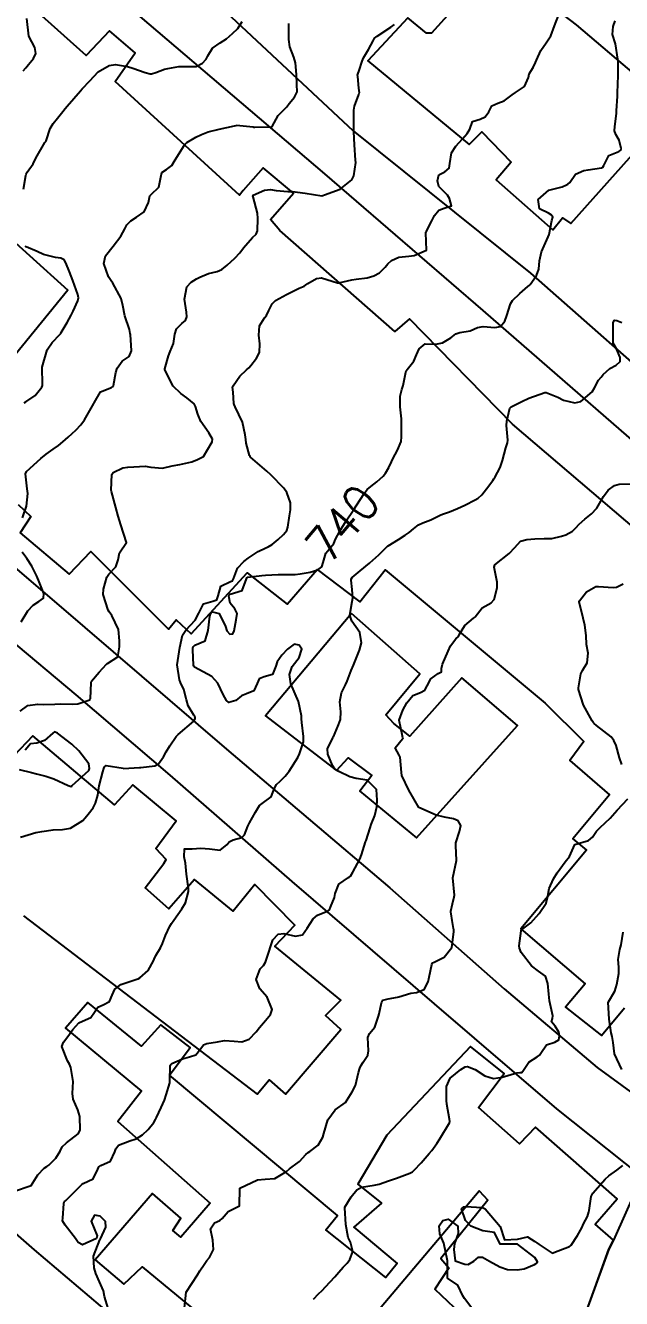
# Model space of a CAD drawing. Header units: metres. Extents: x 318500 to 325275, y 7408834 to 7428799.
# Drawn here: x 320357 to 320425.5, y 7414077.7 to 7414224 of the extents above; entities that cross this region are included whole.
import ezdxf
from ezdxf.enums import TextEntityAlignment as Align

# ---------------------------------------------------------------- set-up
doc = ezdxf.new("R2010")
doc.units = ezdxf.units.M
doc.header["$MEASUREMENT"] = 0
for name, color, linetype in [('Area', 45, 'Continuous'), ('Cotas', 45, 'Continuous'), ('Curvas de Nivel 1m', 11, 'Continuous'), ('Curvas de Nivel 5m', 15, 'Continuous'), ('Edificações', 30, 'Continuous'), ('Vias Primárias', 230, 'Continuous')]:
    doc.layers.add(name, color=color, linetype=linetype)
doc.styles.add('Style-STANDARD', font='STANDARD.shx')

msp = doc.modelspace()

# ---------------------------------------------------------------- linework, layer by layer
at = {"layer": 'Area'}
msp.add_lwpolyline([(320432.5, 7414102.14), (320424.63, 7414084.45), (320424.1, 7414083.39), (320419.58, 7414070.98)], dxfattribs=at)
at = {"layer": 'Curvas de Nivel 1m', "flags": 128}
for points, elevation in [([(320356.38, 7414145.19), (320357.28, 7414145.83), (320358.39, 7414146), (320359.13, 7414145.96), (320360.39, 7414146), (320361.03, 7414146.03), (320362.39, 7414146), (320363.01, 7414146.03), (320364.4, 7414146.51), (320364.46, 7414146.56), (320364.49, 7414146.63), (320364.56, 7414148.49), (320364.61, 7414148.63), (320365.5, 7414149.68), (320366.32, 7414150.6), (320366.39, 7414150.66), (320366.45, 7414150.69), (320367.63, 7414151.42), (320367.81, 7414152.59), (320367.8, 7414153.28), (320367.72, 7414154.59), (320366.94, 7414156.18), (320366.63, 7414156.6), (320366.53, 7414156.78), (320365.94, 7414158.61), (320365.96, 7414159.22), (320366.37, 7414160.6), (320366.59, 7414160.94), (320367.4, 7414161.79), (320367.67, 7414162.59), (320367.81, 7414163.4), (320368.64, 7414164.58), (320367.97, 7414166.59), (320367.68, 7414167.59), (320367.41, 7414168.59), (320366.88, 7414170.43), (320366.85, 7414170.6), (320366.95, 7414172.39), (320367.08, 7414172.6), (320368.2, 7414173.14), (320368.76, 7414173.24), (320369.47, 7414173.28), (320370.76, 7414173.32), (320371.44, 7414173.22), (320372.76, 7414173.09), (320373.88, 7414173.39), (320374.76, 7414173.53), (320376.12, 7414173.83), (320376.77, 7414174.12), (320377.03, 7414174.21), (320377.48, 7414174.46), (320378.49, 7414176.14), (320378.5, 7414176.44), (320378.1, 7414177.16), (320377.18, 7414178.46), (320376.84, 7414179.31), (320376.57, 7414180.19), (320376.39, 7414180.48), (320375.58, 7414181.2), (320374.87, 7414181.69), (320373.98, 7414182.51), (320373.03, 7414184.39), (320373.04, 7414184.52), (320373.44, 7414186), (320373.63, 7414186.51), (320374.01, 7414187.44), (320374.19, 7414188.51), (320374.36, 7414189.12), (320374.98, 7414189.72), (320375.41, 7414190.06), (320375.56, 7414190.49), (320375.54, 7414191.03), (320375.29, 7414192.5), (320375.58, 7414193.94), (320376.07, 7414194.48), (320376.68, 7414194.84), (320377.05, 7414195.03), (320378.06, 7414195.46), (320379.06, 7414195.68), (320379.6, 7414195.91), (320380.18, 7414196.43), (320381.08, 7414197.24), (320381.67, 7414197.83), (320382.09, 7414198.41), (320383.11, 7414199.59), (320383.52, 7414199.98), (320383.67, 7414200.38), (320383.74, 7414201.78), (320383.7, 7414202.38), (320383.18, 7414204.26), (320383.15, 7414204.39), (320383.18, 7414204.45), (320384.51, 7414205.05), (320385.19, 7414205.1), (320385.84, 7414205.01), (320387.19, 7414204.9), (320387.73, 7414204.88), (320389.18, 7414204.71), (320391.07, 7414204.4), (320391.18, 7414204.42), (320391.39, 7414204.49), (320393.19, 7414205.16), (320394.55, 7414206.24), (320394.77, 7414206.67), (320394.98, 7414208.23), (320394.97, 7414208.49), (320394.85, 7414210.24), (320394.75, 7414211.72), (320394.75, 7414212.24), (320394.75, 7414212.78), (320394.76, 7414214.24), (320394.85, 7414214.7), (320395.34, 7414216.03), (320395.39, 7414216.18), (320395.4, 7414216.23), (320395.35, 7414216.76), (320395.21, 7414218.08), (320395.2, 7414218.23), (320395.23, 7414218.36), (320395.37, 7414218.77), (320395.74, 7414219.87), (320395.89, 7414220.23), (320396.45, 7414221.18), (320396.98, 7414222.21), (320397.14, 7414222.49), (320397.43, 7414222.73), (320399.01, 7414223.76), (320399.44, 7414224.06)], 738), ([(320356.42, 7414130.74), (320358.2, 7414131.27), (320358.87, 7414131.38), (320360.2, 7414131.56), (320361.27, 7414131.6), (320362.2, 7414131.77), (320363.6, 7414132.64), (320363.89, 7414132.96), (320364.22, 7414133.36), (320364.78, 7414134.08), (320365.06, 7414134.62), (320365.33, 7414135.54), (320365.49, 7414136.61), (320365.89, 7414138.21), (320366.02, 7414138.6), (320366.09, 7414138.81), (320366.3, 7414138.94), (320368.23, 7414138.64), (320368.29, 7414138.63), (320370.11, 7414138.74), (320370.29, 7414138.74), (320371.9, 7414138.92), (320372.3, 7414139.14), (320372.86, 7414139.96), (320373.18, 7414140.51), (320373.62, 7414141.22), (320374.35, 7414142.29), (320374.45, 7414142.4), (320374.55, 7414142.5), (320376.37, 7414144.06), (320376.53, 7414144.31), (320376.51, 7414144.47), (320376.49, 7414144.57), (320376.38, 7414144.73), (320375.72, 7414145.81), (320375.54, 7414146.48), (320375.22, 7414147.68), (320374.83, 7414148.49), (320374.72, 7414148.79), (320374.45, 7414150.5), (320374.76, 7414152.5), (320375.08, 7414153.91), (320375.44, 7414154.49), (320376.52, 7414155.64), (320376.94, 7414156.46), (320377.47, 7414157.54), (320378.55, 7414157.85), (320379.02, 7414157.97), (320379.15, 7414158.43), (320379.46, 7414159.55), (320380.59, 7414160.09), (320380.82, 7414160.18), (320380.93, 7414160.41), (320381.4, 7414161.62), (320382.11, 7414162.4), (320382.62, 7414162.77), (320383.77, 7414163.52), (320384.64, 7414163.97), (320384.91, 7414164.09), (320385.39, 7414164.35), (320386.07, 7414164.93), (320386.66, 7414165.48), (320387.06, 7414165.94), (320387.19, 7414166.33), (320387.38, 7414167.64), (320387.48, 7414168.33), (320387.49, 7414169.11), (320387.07, 7414170.33), (320386.73, 7414170.81), (320385.22, 7414172.36), (320384.76, 7414172.77), (320382.88, 7414174.39), (320382.84, 7414174.45), (320382.78, 7414174.58), (320382.39, 7414175.99), (320382.34, 7414176.4), (320382.28, 7414176.92), (320381.95, 7414178.4), (320381.13, 7414180.14), (320381, 7414180.42), (320380.97, 7414180.53), (320380.87, 7414181.83), (320380.83, 7414182.42), (320380.84, 7414182.46), (320380.88, 7414182.56), (320381.65, 7414183.66), (320382.43, 7414184.4), (320382.69, 7414184.62), (320382.92, 7414184.9), (320383.57, 7414185.74), (320383.9, 7414186.38), (320383.96, 7414187.37), (320383.85, 7414188.38), (320383.91, 7414189.45), (320384.49, 7414190.38), (320384.72, 7414190.65), (320385, 7414191.21), (320385.38, 7414192), (320385.74, 7414192.36), (320387.03, 7414193.07), (320388.49, 7414193.77), (320389.04, 7414194.02), (320389.22, 7414194.13), (320389.49, 7414194.31), (320390.46, 7414194.88), (320391.05, 7414194.98), (320392.89, 7414194.41), (320393.04, 7414194.41), (320394.54, 7414194.74), (320395.05, 7414194.8), (320396.31, 7414194.96), (320397.05, 7414195.19), (320397.72, 7414195.54), (320398.36, 7414196.19), (320398.69, 7414196.58), (320399.08, 7414196.95), (320399.92, 7414197.34), (320401.09, 7414197.45), (320401.7, 7414197.54), (320403.1, 7414198.13), (320403.05, 7414200.13), (320403.06, 7414200.2), (320403.12, 7414200.34), (320403.75, 7414201.51), (320404.04, 7414202.12), (320404.52, 7414202.75), (320405.16, 7414202.99), (320406.01, 7414203.24), (320405.77, 7414204.09), (320405.54, 7414204.45), (320405.19, 7414204.8), (320404.54, 7414205.45), (320404.37, 7414206.11), (320404.52, 7414206.8), (320405.22, 7414207.15), (320405.73, 7414207.58), (320405.82, 7414208.09), (320406, 7414209.33), (320406.48, 7414210.08), (320407.27, 7414210.93), (320407.8, 7414211.54), (320408.12, 7414212.06), (320408.42, 7414212.93), (320409.3, 7414213.18), (320409.88, 7414213.46), (320410.27, 7414214.04), (320410.62, 7414214.74), (320411.33, 7414215.05), (320412.04, 7414215.3), (320412.98, 7414216), (320413.34, 7414216.24), (320414.39, 7414216.94), (320414.83, 7414217.98), (320414.94, 7414218.4), (320415.38, 7414219.11), (320415.66, 7414219.69), (320415.75, 7414219.96), (320416.28, 7414221.08), (320416.89, 7414221.95), (320417.43, 7414222.76), (320417.83, 7414223.93), (320418.29, 7414225.09)], 739), ([(320356.68, 7414167.4), (320357.13, 7414168.73), (320357.26, 7414170.18), (320357.2, 7414170.73), (320357.01, 7414172.47), (320357.12, 7414172.73), (320358.76, 7414174.2), (320359.38, 7414174.7), (320360.19, 7414175.28), (320360.79, 7414175.71), (320361.32, 7414176.15), (320361.93, 7414176.67), (320362.38, 7414177.09), (320362.81, 7414177.49), (320363.39, 7414178.08), (320363.81, 7414178.65), (320364.85, 7414180.53), (320364.89, 7414180.63), (320365.63, 7414181.86), (320366.88, 7414182.39), (320367.03, 7414182.45), (320367.12, 7414182.6), (320367.4, 7414184.09), (320367.56, 7414184.59), (320368.12, 7414185.39), (320368.92, 7414185.93), (320369.2, 7414186.58), (320369.08, 7414188.46), (320369.05, 7414188.58), (320368.97, 7414189.03), (320368.45, 7414190.59), (320368.21, 7414191.8), (320368.02, 7414192.59), (320367.04, 7414194.36), (320366.86, 7414194.61), (320366.56, 7414195.1), (320366.02, 7414196.62), (320366.2, 7414197.5), (320367.09, 7414198.61), (320367.96, 7414199.74), (320368.44, 7414200.59), (320368.67, 7414201.05), (320369.13, 7414201.53), (320369.79, 7414201.92), (320370.64, 7414202.56), (320371.16, 7414203.64), (320371.32, 7414204.4), (320371.46, 7414204.55), (320372.34, 7414205.38), (320372.56, 7414206.54), (320372.69, 7414207.06), (320373.21, 7414207.4), (320373.85, 7414207.89), (320374.22, 7414208.52), (320375.25, 7414210.17), (320375.57, 7414210.5), (320376.61, 7414211.13), (320377.26, 7414211.45), (320378, 7414211.74), (320379.28, 7414212.04), (320381.06, 7414212.42), (320381.23, 7414212.48), (320381.28, 7414212.49), (320382.03, 7414212.41), (320383.19, 7414212.3), (320383.28, 7414212.29), (320383.39, 7414212.28), (320385.28, 7414212.3), (320385.39, 7414212.37), (320386.06, 7414213.6), (320386.81, 7414214.35), (320387.06, 7414214.6), (320387.32, 7414214.98), (320387.96, 7414215.71), (320388.26, 7414216.33), (320388.2, 7414217.18), (320388.18, 7414218.33), (320388.05, 7414219.66), (320387.86, 7414220.33), (320387.41, 7414221.52), (320387.28, 7414222.34), (320387.29, 7414224.19)], 737), ([(320356.77, 7414205.15), (320357.04, 7414206.74), (320357.07, 7414206.87), (320357.21, 7414207.12), (320357.9, 7414208.05), (320358.19, 7414208.73), (320359.25, 7414210.52), (320359.34, 7414210.62), (320359.38, 7414210.71), (320359.85, 7414212.13), (320360.19, 7414212.7), (320360.68, 7414213.3), (320361.3, 7414214.06), (320361.58, 7414214.41), (320361.81, 7414214.68), (320363.33, 7414216.45), (320363.52, 7414216.66), (320364.39, 7414217.59), (320365.36, 7414218.63), (320366.63, 7414219.36), (320367.37, 7414219.47), (320368.73, 7414219.23), (320369.37, 7414219.04), (320370.78, 7414218.56), (320371.36, 7414218.4), (320371.5, 7414218.4), (320371.99, 7414218.54), (320372.98, 7414218.92), (320373.37, 7414219.01), (320374.63, 7414219.26), (320375.37, 7414219.25), (320376.62, 7414219.23), (320377.38, 7414219.62), (320377.77, 7414220.08), (320377.97, 7414220.46), (320378.53, 7414221.33), (320379.41, 7414221.98), (320380.12, 7414222.44), (320380.83, 7414223.02), (320381.43, 7414223.61), (320381.93, 7414224.41)], 736), ([(320356.85, 7414180.6), (320357.04, 7414180.74), (320358.11, 7414181.47), (320358.88, 7414182.43), (320358.97, 7414182.62), (320358.98, 7414182.71), (320358.91, 7414184.71), (320359.51, 7414186.7), (320360.09, 7414187.54), (320360.96, 7414188.45), (320361.06, 7414188.58), (320361.13, 7414188.68), (320361.81, 7414189.84), (320362.28, 7414190.67), (320362.51, 7414191.15), (320363.01, 7414192.31), (320363.09, 7414192.66), (320363.02, 7414193.04), (320362.45, 7414194.67), (320362.08, 7414195.65), (320361.66, 7414196.68), (320361.44, 7414197.05), (320361.08, 7414197.22), (320360.47, 7414197.3), (320359.08, 7414197.65), (320358.35, 7414197.99), (320357.09, 7414198.54), (320356.96, 7414198.61)], 736), ([(320366.53, 7414076.59), (320366.11, 7414077.97), (320365.97, 7414078.6), (320365.51, 7414079.66), (320365.11, 7414080.61), (320364.9, 7414081.24), (320364.83, 7414082.61), (320365.57, 7414084.47), (320365.62, 7414084.55), (320365.65, 7414084.6), (320366.25, 7414085.94), (320366.19, 7414086.59), (320365.61, 7414087.19), (320364.93, 7414087.29), (320364.58, 7414086.62), (320365.26, 7414084.92), (320365.18, 7414084.61), (320363.56, 7414083.9), (320363.08, 7414084.15), (320362.75, 7414084.64), (320361.59, 7414086.14), (320361.28, 7414086.66), (320361.29, 7414086.97), (320361.4, 7414088.66), (320361.46, 7414088.83), (320361.63, 7414088.99), (320363.31, 7414090.64), (320363.47, 7414090.82), (320363.65, 7414090.94), (320364.79, 7414091.49), (320365.32, 7414092.61), (320365.44, 7414092.85), (320365.69, 7414093), (320366.77, 7414093.51), (320367.27, 7414094.58), (320367.39, 7414094.91), (320367.72, 7414095.33), (320369.02, 7414095.86), (320369.73, 7414096.08), (320370.46, 7414096.54), (320371.12, 7414097.15), (320371.75, 7414097.95), (320371.96, 7414098.31), (320372.06, 7414098.52), (320372.61, 7414099.68), (320372.98, 7414100.51), (320373.18, 7414101.12), (320373.59, 7414102.5), (320373.62, 7414102.7), (320373.66, 7414104.5), (320373.71, 7414104.63), (320373.84, 7414104.71), (320375.06, 7414105.27), (320375.86, 7414105.49), (320376.58, 7414105.74), (320377.17, 7414106.45), (320377.47, 7414106.86), (320377.88, 7414107.04), (320379.09, 7414107.22), (320379.88, 7414107.36), (320381, 7414107.29), (320381.88, 7414107.21), (320382.74, 7414107.53), (320383.53, 7414108.37), (320383.91, 7414108.86), (320384.59, 7414109.67), (320385.19, 7414110.35), (320385.36, 7414110.92), (320384.81, 7414112.35), (320383.96, 7414113.32), (320383.54, 7414114.37), (320383.99, 7414115.6), (320384.37, 7414115.98), (320384.59, 7414116.35), (320384.97, 7414117.39), (320385.26, 7414118.35), (320385.45, 7414118.93), (320386.05, 7414119.58), (320386.73, 7414119.65), (320388.05, 7414119.36), (320388.85, 7414119.49), (320389.4, 7414120.29), (320390.07, 7414121.36), (320390.59, 7414121.76), (320391.8, 7414122.26), (320391.96, 7414122.39), (320392.09, 7414122.67), (320392.55, 7414123.8), (320392.63, 7414124.25), (320393.04, 7414125.33), (320394.14, 7414126.08), (320394.24, 7414126.13), (320394.37, 7414126.23), (320394.63, 7414126.71), (320395.46, 7414128.21), (320395.66, 7414128.71), (320396.11, 7414130.2), (320396.14, 7414130.25), (320396.19, 7414130.35), (320396.63, 7414131.78), (320396.76, 7414132.19), (320397.19, 7414133.23), (320397.42, 7414134.19), (320397.46, 7414134.98), (320397.38, 7414136.19), (320396.29, 7414137.29), (320395.03, 7414137.48), (320394.29, 7414137.66), (320393.02, 7414138.25), (320392.59, 7414138.55), (320392.31, 7414138.96), (320391.76, 7414140.27), (320391.73, 7414140.86), (320392.35, 7414142.15), (320392.39, 7414142.22), (320392.41, 7414142.26), (320393, 7414143.62), (320393.24, 7414144.25), (320393.26, 7414145.12), (320393.17, 7414146.25), (320393.35, 7414147.32), (320393.8, 7414148.24), (320394.01, 7414148.66), (320394.45, 7414149.85), (320394.57, 7414150.12), (320394.61, 7414150.23), (320394.71, 7414150.47), (320395.4, 7414152.22), (320395.65, 7414153.06), (320395.46, 7414154.22), (320394.53, 7414155.53), (320394.3, 7414156.23), (320394.56, 7414157.78), (320394.63, 7414158.23), (320394.57, 7414159.16), (320394.44, 7414160.23), (320394.46, 7414160.37), (320394.59, 7414160.54), (320395.5, 7414161.33), (320396.57, 7414162.2), (320396.62, 7414162.24), (320397.65, 7414163.17), (320398.64, 7414164.13), (320398.7, 7414164.18), (320399.9, 7414164.91), (320400.66, 7414165.4), (320401.11, 7414165.7), (320401.62, 7414166.14), (320402.2, 7414166.6), (320402.68, 7414166.83), (320403.62, 7414167.17), (320404.69, 7414167.7), (320404.97, 7414167.82), (320405.75, 7414168.08), (320406.7, 7414168.47), (320407.52, 7414168.87), (320408.71, 7414169.48), (320409.07, 7414169.68), (320409.47, 7414170.03), (320410.03, 7414170.73), (320410.75, 7414171.7), (320410.88, 7414171.89), (320410.96, 7414172.02), (320411.58, 7414173.2), (320411.86, 7414174), (320412.24, 7414175.45), (320412.44, 7414176), (320412.48, 7414176.32), (320412.33, 7414178), (320412.34, 7414178.5), (320412.72, 7414179.99), (320412.86, 7414180.15), (320414.08, 7414180.77), (320414.87, 7414181.13), (320416.71, 7414181.78), (320416.88, 7414181.78), (320418.22, 7414181.26), (320418.87, 7414180.93), (320420.16, 7414180.6), (320420.87, 7414180.78), (320422.15, 7414181.87), (320422.43, 7414182.32), (320422.9, 7414183.21), (320423.19, 7414183.57), (320423.42, 7414183.85), (320424.19, 7414184.57), (320424.93, 7414184.95), (320425.39, 7414185.37), (320425.39, 7414185.83), (320424.95, 7414186.82), (320424.6, 7414187.48), (320424.59, 7414187.84), (320424.6, 7414188.2), (320424.58, 7414189.84), (320424.74, 7414190.09), (320424.99, 7414190.05), (320425.58, 7414189.82)], 741), ([(320375.29, 7414076.66), (320375.5, 7414078.47), (320376.77, 7414080.45), (320377.07, 7414080.91), (320377.54, 7414081.64), (320377.88, 7414082.1), (320378.16, 7414082.43), (320378.61, 7414083.38), (320378.54, 7414084.43), (320378.28, 7414085.74), (320378.75, 7414086.43), (320379.35, 7414086.68), (320379.61, 7414086.94), (320380.3, 7414087.73), (320381.63, 7414088.39), (320381.66, 7414090.39), (320383.67, 7414091.38), (320384.58, 7414091.44), (320385.67, 7414091.52), (320387.01, 7414092.32), (320387.38, 7414092.62), (320387.69, 7414092.85), (320388.51, 7414093.48), (320389.23, 7414094.29), (320389.5, 7414094.5), (320389.72, 7414094.61), (320390.66, 7414095.33), (320391.21, 7414096.27), (320391.33, 7414096.67), (320391.76, 7414098.26), (320392.63, 7414099.39), (320393.79, 7414100.23), (320394.56, 7414101.47), (320394.95, 7414102.21), (320395.3, 7414103.68), (320395.47, 7414104.21), (320395.58, 7414104.47), (320395.85, 7414104.88), (320396.36, 7414105.7), (320396.44, 7414106.19), (320396.37, 7414107.72), (320396.58, 7414108.19), (320397.17, 7414108.92), (320397.61, 7414110.18), (320397.67, 7414110.44), (320397.94, 7414111.7), (320398.1, 7414112.02), (320398.71, 7414112.17), (320399.77, 7414112.34), (320399.95, 7414112.39), (320401.3, 7414112.79), (320401.96, 7414112.89), (320402.84, 7414113.23), (320403.31, 7414114.11), (320403.43, 7414114.66), (320403.73, 7414116.1), (320403.82, 7414116.28), (320404, 7414116.37), (320405.16, 7414116.94), (320406.03, 7414118.07), (320406.26, 7414119.86), (320406.26, 7414120.07), (320406.23, 7414120.24), (320406.07, 7414121.15), (320405.94, 7414121.93), (320405.92, 7414122.07), (320405.92, 7414122.24), (320406.09, 7414123.06), (320406.3, 7414123.88), (320406.32, 7414124.07), (320406.14, 7414126.07), (320406.55, 7414128.06), (320406.48, 7414129.78), (320406.48, 7414130.07), (320406.91, 7414131.36), (320407.05, 7414132.06), (320406.76, 7414132.6), (320406.23, 7414132.84), (320405.19, 7414133.04), (320404.23, 7414133.25), (320402.24, 7414134.12), (320401.07, 7414136.14), (320400.29, 7414137.81), (320400.26, 7414138.15), (320400.08, 7414139.92), (320399.99, 7414140.15), (320399.53, 7414140.97), (320400.35, 7414142), (320400.42, 7414142.08), (320400.41, 7414142.15), (320400.35, 7414142.31), (320399.97, 7414144.16), (320400.39, 7414145.33), (320400.87, 7414146.14), (320401.56, 7414146.99), (320402.42, 7414147.36), (320402.93, 7414147.61), (320403.2, 7414148.11), (320403.63, 7414148.92), (320404.45, 7414149.54), (320404.83, 7414149.72), (320404.85, 7414150.09), (320404.96, 7414150.59), (320405.61, 7414152.08), (320405.86, 7414152.71), (320406.5, 7414153.49), (320406.78, 7414153.79), (320406.92, 7414154.06), (320407.53, 7414155.05), (320408.54, 7414155.86), (320408.64, 7414155.94), (320408.7, 7414156.04), (320409.51, 7414157.07), (320410.56, 7414157.65), (320410.91, 7414158.01), (320411.24, 7414159.35), (320411.26, 7414160.01), (320410.89, 7414161.74), (320410.98, 7414162.01), (320412.63, 7414163.31), (320413.29, 7414163.98), (320413.91, 7414164.71), (320414.65, 7414164.92), (320415.59, 7414165.01), (320416.66, 7414165.02), (320417.54, 7414165.04), (320418.66, 7414165.29), (320419.13, 7414165.44), (320419.89, 7414165.89), (320420.29, 7414166.27), (320420.68, 7414166.67), (320421.32, 7414167.25), (320422.11, 7414167.87), (320422.71, 7414168.52), (320423.48, 7414169.85), (320424, 7414170.58), (320424.74, 7414171.12), (320425.29, 7414171.28), (320426.74, 7414171.29)], 742), ([(320356.52, 7414155.47), (320357.29, 7414156.73), (320357.9, 7414157.36), (320358.55, 7414157.78), (320359.07, 7414158.18), (320359.11, 7414158.7), (320358.58, 7414160.05), (320358.3, 7414160.71), (320357.75, 7414161.87), (320357.16, 7414162.73), (320356.62, 7414163.47)], 737), ([(320425.59, 7414139.09), (320425.31, 7414139.82), (320424.91, 7414141.25), (320424.67, 7414141.83), (320424.36, 7414142.24), (320422.67, 7414143.56), (320422.38, 7414143.79), (320422.32, 7414143.86), (320422.16, 7414144.08), (320421.19, 7414145.87), (320420.6, 7414147.7), (320420.6, 7414147.88), (320420.86, 7414149.47), (320421.05, 7414149.87), (320421.58, 7414150.76), (320421.69, 7414151.87), (320421.53, 7414152.84), (320421.47, 7414153.87), (320421.34, 7414155.06), (320421.12, 7414155.87), (320420.69, 7414157.74), (320420.71, 7414157.88), (320421.53, 7414158.92), (320422.58, 7414159.5), (320422.91, 7414159.53), (320424.58, 7414159.39), (320424.97, 7414159.44), (320425.72, 7414159.81)], 743), ([(320356.29, 7414138.5), (320357.71, 7414138.15), (320358.28, 7414138), (320359.33, 7414137.74), (320360.28, 7414137.42), (320361.91, 7414136.66), (320362.27, 7414136.54), (320362.34, 7414136.59), (320362.39, 7414136.66), (320364.29, 7414138.4), (320364.37, 7414138.63), (320364.3, 7414139.15), (320363.13, 7414140.65), (320362.33, 7414141.4), (320360.7, 7414142.68), (320360.35, 7414142.81), (320360.14, 7414142.68), (320359.2, 7414141.83), (320358.33, 7414141.52), (320357.59, 7414141.46), (320356.98, 7414140.73)], 738), ([(320390.11, 7414077.65), (320390.7, 7414078.27), (320391.11, 7414078.65), (320391.51, 7414079.06), (320392.58, 7414080.24), (320393.02, 7414080.75), (320393.54, 7414081.33), (320393.99, 7414081.78), (320394.32, 7414082.22), (320394.63, 7414083.15), (320394.38, 7414084.22), (320394.12, 7414084.76), (320393.86, 7414086.23), (320393.71, 7414088.14), (320393.73, 7414088.23), (320394.46, 7414089.41), (320395.11, 7414090.21), (320395.66, 7414090.54), (320397.09, 7414090.76), (320397.67, 7414090.88), (320398.75, 7414091.24), (320399.67, 7414091.54), (320401.21, 7414092.13), (320401.51, 7414092.29), (320401.69, 7414092.46), (320402.49, 7414093.32), (320403.21, 7414094.11), (320403.44, 7414094.38), (320403.72, 7414094.72), (320404.3, 7414095.52), (320404.67, 7414096.09), (320405.76, 7414097.93), (320405.8, 7414098.07), (320405.76, 7414098.34), (320405.46, 7414100.07), (320405.41, 7414100.46), (320405.42, 7414102.08), (320405.83, 7414103.05), (320407.06, 7414104.05), (320407.55, 7414104.34), (320407.85, 7414104.39), (320408.71, 7414104.03), (320409.83, 7414103.3), (320410.83, 7414103.01), (320411.83, 7414103.14), (320413.51, 7414103.64), (320413.84, 7414103.68), (320414.1, 7414103.7), (320414.27, 7414103.96), (320414.9, 7414104.9), (320415.86, 7414105.5), (320416.12, 7414105.69), (320416.27, 7414105.93), (320416.93, 7414106.88), (320417.89, 7414107.19), (320418.34, 7414107.46), (320418.41, 7414107.9), (320418.32, 7414108.32), (320417.91, 7414109.01), (320417.51, 7414109.51), (320417.62, 7414109.91), (320417.64, 7414110.2), (320417.28, 7414111.92), (320417.18, 7414112.71), (320417.08, 7414113.92), (320416.81, 7414114.75), (320415.99, 7414115.32), (320415.2, 7414115.95), (320414.02, 7414117.49), (320413.8, 7414117.96), (320413.76, 7414118.24), (320414.01, 7414119.96), (320414.06, 7414120.07), (320415.13, 7414120.88), (320416.08, 7414121.94), (320416.88, 7414123.15), (320417.08, 7414123.93), (320417.24, 7414124.81), (320417.74, 7414125.92), (320418.15, 7414126.64), (320419.08, 7414127.9), (320419.56, 7414128.5), (320420.19, 7414129.88), (320421.74, 7414130.33), (320422.2, 7414130.73), (320422.65, 7414131.42), (320423.07, 7414131.85), (320424.23, 7414132.91), (320425.05, 7414133.82), (320426.26, 7414135.13)], 743), ([(320425.59, 7414104.05), (320424.73, 7414105.82), (320424.58, 7414107.13), (320424.45, 7414107.82), (320424.34, 7414108.26), (320424.13, 7414109.83), (320424.01, 7414111.77), (320424.03, 7414111.83), (320424.76, 7414113.02), (320425.02, 7414113.81), (320425.25, 7414115.07), (320425.25, 7414115.81), (320425.14, 7414116.68), (320425.36, 7414117.81), (320425.51, 7414118.34), (320425.72, 7414119.81)], 744), ([(320408.78, 7414076.03), (320407.5, 7414077.75), (320407.29, 7414078.04), (320406.72, 7414079.26), (320405.52, 7414080.07), (320405.55, 7414082.07), (320405.12, 7414084.08), (320404.67, 7414085.16), (320404.57, 7414086.09), (320405, 7414086.69), (320405.61, 7414086.84), (320406.74, 7414086.05), (320406.76, 7414085.22), (320406.33, 7414084.06), (320406.27, 7414083.36), (320406.43, 7414082.06), (320407.54, 7414081.68), (320407.92, 7414081.66), (320408.55, 7414082.03), (320409.11, 7414082.48), (320409.56, 7414082.5), (320410.38, 7414082.01), (320411.54, 7414081.37), (320412.44, 7414081.08), (320413.54, 7414081.02), (320414.34, 7414081.15), (320415.55, 7414081.65), (320415.71, 7414081.77), (320415.9, 7414081.93), (320415.56, 7414082.44), (320413.58, 7414083.96), (320411.58, 7414083.99), (320410.93, 7414085.33), (320409.59, 7414085.52), (320408.22, 7414086.03), (320407.61, 7414086.7), (320407.14, 7414088.05), (320407.42, 7414088.26), (320407.63, 7414088.29), (320409.47, 7414088.18), (320409.63, 7414088.16), (320409.85, 7414088.02), (320411.6, 7414085.99), (320412.09, 7414084.48), (320413.59, 7414084.56), (320414.72, 7414084.82), (320415.58, 7414084.28), (320415.79, 7414084.14), (320416.08, 7414083.93), (320417.57, 7414082.94), (320418.26, 7414083.21), (320419.58, 7414083.71), (320419.68, 7414083.78), (320419.76, 7414083.88), (320420.49, 7414084.97), (320420.99, 7414085.87), (320421.17, 7414086.3), (320421.62, 7414087.15), (320421.8, 7414087.68), (320421.83, 7414087.86), (320422.06, 7414089.45), (320422.24, 7414089.85), (320423.68, 7414091.46), (320424.09, 7414091.82), (320425.01, 7414092.49), (320425.7, 7414093)], 744)]:
    msp.add_lwpolyline(points, dxfattribs=dict(at, elevation=elevation))
at = {"layer": 'Curvas de Nivel 5m', "flags": 128}
for points, elevation in [([(320355.64, 7414090.04), (320357.65, 7414090.71), (320358.43, 7414091.94), (320359.16, 7414092.69), (320359.47, 7414092.9), (320359.69, 7414093.05), (320360.5, 7414093.87), (320360.99, 7414094.67), (320361.24, 7414095.14), (320361.72, 7414095.63), (320363.05, 7414096.64), (320363.3, 7414097.07), (320363.27, 7414098.64), (320363.03, 7414099.39), (320362.48, 7414100.65), (320362.42, 7414101.28), (320362.49, 7414102.65), (320362.23, 7414104.26), (320362.07, 7414104.66), (320361.85, 7414105.02), (320361.2, 7414106.67), (320361.37, 7414107.17), (320361.88, 7414107.84), (320362.46, 7414108.65), (320363.14, 7414109.4), (320363.91, 7414109.76), (320364.53, 7414110), (320364.94, 7414110.61), (320365.34, 7414111.19), (320365.93, 7414111.48), (320366.68, 7414111.85), (320366.97, 7414112.59), (320367.27, 7414113.27), (320367.96, 7414113.8), (320369.82, 7414114.4), (320369.97, 7414114.44), (320370.17, 7414114.55), (320371.1, 7414115.42), (320371.71, 7414116.52), (320371.8, 7414116.73), (320372.01, 7414117.12), (320372.52, 7414118.01), (320372.76, 7414118.51), (320373.12, 7414119.43), (320373.59, 7414120.5), (320373.78, 7414120.79), (320374.07, 7414121.19), (320374.97, 7414122.49), (320375.39, 7414123.18), (320375.77, 7414124.48), (320375.75, 7414124.84), (320375.52, 7414126.48), (320375.42, 7414127.75), (320375.24, 7414128.48), (320375.29, 7414129.37), (320376.17, 7414129.4), (320377.18, 7414129.45), (320378.17, 7414129.4), (320379.38, 7414129.22), (320380.18, 7414129.87), (320380.41, 7414130.2), (320380.89, 7414130.41), (320381.9, 7414130.69), (320382.2, 7414130.99), (320382.59, 7414132), (320382.77, 7414132.38), (320383.45, 7414133.59), (320383.92, 7414134.36), (320384.24, 7414134.58), (320385.27, 7414135.34), (320385.63, 7414136.35), (320385.86, 7414136.76), (320386.28, 7414137.14), (320386.88, 7414137.74), (320387.34, 7414138.32), (320388.32, 7414139.88), (320388.52, 7414140.31), (320388.97, 7414141.67), (320388.98, 7414142.3), (320388.79, 7414143.89), (320388.76, 7414144.3), (320388.73, 7414144.65), (320388.4, 7414146.31), (320387.51, 7414148.32), (320387.36, 7414149.42), (320387.68, 7414150.32), (320388.47, 7414151.37), (320388.78, 7414152.31), (320388.49, 7414152.79), (320387.92, 7414152.88), (320387.12, 7414152.33), (320386.47, 7414151.61), (320385.95, 7414150.86), (320385.8, 7414150.35), (320385.4, 7414149.39), (320384.44, 7414149.13), (320383.88, 7414148.92), (320383.65, 7414148.37), (320383.25, 7414147.54), (320382.41, 7414147.19), (320381.86, 7414146.95), (320381.21, 7414146.41), (320380.4, 7414146.18), (320380.11, 7414146.42), (320379.74, 7414147.1), (320379.11, 7414148.43), (320378.44, 7414149.16), (320376.94, 7414149.98), (320376.46, 7414150.26), (320376.35, 7414150.36), (320376.31, 7414150.47), (320376.25, 7414152.25), (320376.27, 7414152.47), (320376.32, 7414152.63), (320376.48, 7414152.79), (320377.67, 7414153.27), (320378.03, 7414154.45), (320378.2, 7414156.12), (320378.32, 7414156.44), (320378.4, 7414156.57), (320378.53, 7414156.61), (320379.28, 7414156.43), (320380.01, 7414154.93), (320380.17, 7414154.42), (320380.5, 7414154.03), (320380.85, 7414154.07), (320381, 7414154.41), (320381.25, 7414155.69), (320381.36, 7414156.41), (320381.07, 7414156.94), (320380.55, 7414157.59), (320380.38, 7414158.42), (320380.42, 7414158.57), (320380.56, 7414158.62), (320381.92, 7414159.05), (320382.42, 7414160.39), (320382.47, 7414160.52), (320382.59, 7414160.6), (320384.19, 7414160.77), (320384.6, 7414160.82), (320386.05, 7414160.89), (320386.6, 7414160.89), (320388, 7414160.91), (320388.6, 7414160.96), (320389.75, 7414161.15), (320390.61, 7414161.44), (320391.09, 7414161.79), (320391.22, 7414162.27), (320391.54, 7414163.36), (320392.32, 7414164.26), (320392.46, 7414164.45), (320392.65, 7414164.94), (320393.12, 7414165.79), (320393.4, 7414166.25), (320393.88, 7414167.04), (320394.7, 7414168.23), (320395.95, 7414170.21), (320396.29, 7414170.64), (320396.73, 7414171.02), (320397.39, 7414171.55), (320398.12, 7414172.19), (320398.41, 7414172.53), (320398.77, 7414173.2), (320399.1, 7414173.85), (320399.26, 7414174.17), (320399.79, 7414175.17), (320400.19, 7414176.16), (320400.26, 7414176.7), (320400.26, 7414178.16), (320400.24, 7414178.76), (320400.11, 7414180.16), (320400.08, 7414181.37), (320400.3, 7414182.16), (320400.45, 7414182.59), (320400.75, 7414184.15), (320400.8, 7414184.27), (320400.91, 7414184.43), (320401.68, 7414185.39), (320401.96, 7414186.14), (320402.27, 7414186.81), (320402.95, 7414187.4), (320404.19, 7414187.35), (320404.95, 7414187.51), (320405.91, 7414188.09), (320406.51, 7414188.53), (320406.97, 7414188.68), (320408.14, 7414188.89), (320408.98, 7414189.25), (320409.63, 7414189.39), (320410.98, 7414189.26), (320411.62, 7414189.37), (320412.13, 7414190), (320412.36, 7414190.64), (320412.77, 7414191.99), (320413.02, 7414192.37), (320413.85, 7414193.17), (320414.76, 7414193.97), (320414.92, 7414194.1), (320415.04, 7414194.21), (320415.78, 7414195.24), (320416.02, 7414195.96), (320416.12, 7414196.91), (320416.33, 7414197.95), (320417.12, 7414199.67), (320417.21, 7414199.94), (320417.54, 7414201.54), (320417.65, 7414201.93), (320417.44, 7414202.22), (320417.16, 7414202.38), (320416.12, 7414202.91), (320415.95, 7414203.96), (320417.19, 7414205.04), (320418.72, 7414205.44), (320419.2, 7414205.64), (320419.38, 7414205.73), (320419.59, 7414205.91), (320420.24, 7414206.87), (320421.22, 7414207.28), (320421.72, 7414207.38), (320423.23, 7414207.59), (320423.41, 7414207.68), (320423.5, 7414207.86), (320424.08, 7414209.01), (320425.25, 7414209.49), (320425.47, 7414209.62), (320425.5, 7414209.83), (320425.27, 7414210.79), (320424.89, 7414211.45), (320424.74, 7414211.84), (320424.76, 7414212.36), (320424.95, 7414213.84), (320424.98, 7414214.17), (320425.08, 7414215.83), (320425.13, 7414217.61), (320425.15, 7414217.83), (320425.16, 7414218.03), (320425.16, 7414219.83), (320425.13, 7414220.1), (320424.84, 7414221.84), (320424.52, 7414222.93), (320424.59, 7414223.84), (320424.8, 7414224.49)], 740), ([(320356.76, 7414218.75), (320357.03, 7414219.08), (320357.37, 7414219.49), (320357.94, 7414220.17), (320358.2, 7414220.73), (320358.09, 7414221.43), (320357.41, 7414222.74), (320357.18, 7414224.74)], 735)]:
    msp.add_lwpolyline(points, dxfattribs=dict(at, elevation=elevation))
at = {"layer": 'Edificações'}
for points in [[(320431.58, 7414214.49), (320420.38, 7414224.03), (320411.02, 7414231.19), (320403.68, 7414223.08), (320403.13, 7414223.07), (320400.98, 7414224.85), (320396.38, 7414219.91), (320408.04, 7414210.28), (320409.49, 7414211.72), (320412.84, 7414208.25), (320411.12, 7414206.24), (320417.64, 7414200.48), (320418.76, 7414201.88), (320419.72, 7414201.2), (320431.58, 7414214.49)], [(320394.48, 7414156.41), (320384.62, 7414144.67), (320392.77, 7414138.37), (320394.13, 7414139.83), (320396.83, 7414137.79), (320395.47, 7414136), (320401.98, 7414130.66), (320413.58, 7414143.54), (320407.17, 7414149.04), (320401.21, 7414142.33), (320399.36, 7414143.79), (320398.44, 7414144.78), (320402.36, 7414149.49), (320394.48, 7414156.41)]]:
    msp.add_lwpolyline(points, close=True, dxfattribs=at)
for points in [[(320431.25, 7414162.61), (320412.99, 7414178.17), (320401.16, 7414190.25), (320399.48, 7414188.79), (320386.27, 7414200.42), (320385.19, 7414201.66), (320387.84, 7414204.7), (320384.35, 7414207.59), (320382.05, 7414204.99), (320381.6, 7414204.46), (320367.31, 7414217.52), (320369.62, 7414220.8), (320366.67, 7414223.35), (320363.97, 7414220.5), (320358.18, 7414225.67)], [(320353.01, 7414201.5), (320361.89, 7414193.54), (320347.53, 7414176)], [(320356.15, 7414168.93), (320357.61, 7414167.54), (320356.4, 7414165.69), (320362.03, 7414160.95), (320364.53, 7414163.52), (320373.47, 7414154.6), (320374.34, 7414155.68), (320376.06, 7414154.09), (320382.51, 7414161.07), (320387.08, 7414157.48), (320390.56, 7414161.46), (320395.46, 7414157.74), (320398.38, 7414161.43), (320416.76, 7414146.1), (320421.2, 7414141.7), (320419.6, 7414139.53), (320424.17, 7414135.6), (320419.96, 7414130.55), (320421.52, 7414129.25), (320413.96, 7414120.18), (320421.36, 7414113.88), (320419.12, 7414111.21), (320423.25, 7414107.95), (320425.87, 7414111.13)], [(320356.78, 7414121.67), (320383.63, 7414101.2), (320385.04, 7414102.85), (320386.9, 7414101.19), (320393.28, 7414108.64), (320391.49, 7414110.23), (320393.28, 7414112.02), (320385.69, 7414118.21), (320387.98, 7414120.63), (320383.39, 7414125.28), (320380.9, 7414122.23), (320376.44, 7414125.86), (320373.5, 7414122.48), (320370.76, 7414124.9), (320372.93, 7414127.71), (320372.93, 7414127.71), (320373.18, 7414128.17), (320372.01, 7414129.41), (320374.32, 7414132.61), (320369.37, 7414136.75), (320367.23, 7414134.45), (320357.84, 7414142.37), (320352.7, 7414136.99)], [(320420.6, 7414073.77), (320422.47, 7414078.93), (320424.1, 7414083.39), (320424.63, 7414084.45), (320424.63, 7414084.45), (320422.5, 7414086.28), (320425.04, 7414089.18), (320415.65, 7414097.4), (320413.8, 7414095.49), (320409.08, 7414099.66), (320412.05, 7414103.57), (320408.18, 7414106.68), (320398.54, 7414096.5), (320395.23, 7414090.85), (320397.94, 7414088.68), (320394.76, 7414085.94), (320399.73, 7414081.74), (320398.45, 7414080.13), (320391.56, 7414085.62), (320392.88, 7414087.26), (320373.55, 7414103.4), (320375.95, 7414106.56), (320372.56, 7414109.17), (320370.35, 7414106.71), (320364.19, 7414111.75), (320361.62, 7414108.8), (320370.36, 7414101.55), (320367.63, 7414098.08), (320378.24, 7414088.7), (320374.88, 7414084.79), (320373.95, 7414085.53), (320374.88, 7414086.95), (320371.63, 7414089.79), (320365.02, 7414082.16), (320368.3, 7414079.37), (320370.43, 7414081.38), (320384.03, 7414070.14)], [(320392.07, 7414069.87), (320409.18, 7414090.12), (320410.19, 7414089.03), (320404.77, 7414082.32), (320405.67, 7414081.26), (320404.07, 7414078.8), (320412.1, 7414071.21)]]:
    msp.add_lwpolyline(points, dxfattribs=at)
at = {"layer": 'Vias Primárias'}
for points in [[(320506.2, 7414211.85), (320490.96, 7414223.84), (320471.38, 7414241), (320455.87, 7414254.51), (320439.1, 7414268.5), (320420.53, 7414284.5), (320403.11, 7414300.56, 0.299302), (320386.8, 7414303.24), (320383.91, 7414301.61), (320375.43, 7414291.71), (320366.33, 7414281.44), (320354.76, 7414268.31), (320346.79, 7414259.68, 0.441442), (320347.36, 7414253.03), (320365.37, 7414237.98), (320380.65, 7414224.93), (320394.7, 7414211.86), (320415.07, 7414195.52), (320432.83, 7414179.9), (320450.57, 7414164.53), (320463.03, 7414154.09)], [(320459.49, 7414148.46), (320434.65, 7414169.47), (320409.63, 7414191.22), (320391.41, 7414206.9), (320366.81, 7414227.88), (320348.43, 7414242.47, 0.394932), (320336.8, 7414241.53), (320325.69, 7414220.42), (320317.76, 7414205.64, 0.313448), (320321.47, 7414191.18), (320336.97, 7414177.76), (320360.56, 7414157.62), (320380.12, 7414140.85), (320398.91, 7414124.92), (320412.05, 7414113.31), (320422.74, 7414104.25), (320430.82, 7414098.37)], [(320427.88, 7414091.76), (320418.1, 7414099.54), (320404.04, 7414111.59), (320387.69, 7414125.65), (320373.66, 7414137.84), (320362.82, 7414147.06), (320347.1, 7414160.24), (320332.17, 7414173.31), (320322.05, 7414181.48, 0.369586), (320305.27, 7414176.68), (320303.47, 7414173.14), (320298.51, 7414160.64), (320294.12, 7414149.7, 0.297606), (320296.95, 7414135.44), (320300.52, 7414132.41), (320313.13, 7414121.54), (320321.85, 7414114.37), (320330.72, 7414106.69), (320341.31, 7414097.68), (320350.53, 7414089.82), (320358, 7414083.34), (320366.87, 7414075.82)]]:
    msp.add_lwpolyline(points, format="xyb", dxfattribs=at)

# ---------------------------------------------------------------- texts
at = {"layer": 'Cotas', "style": 'Style-STANDARD'}
msp.add_text('740', height=4, rotation=49.5547, dxfattribs=at).set_placement((320393.48, 7414166.76, 740), align=Align.MIDDLE_CENTER)

doc.saveas('drawing.dxf')
